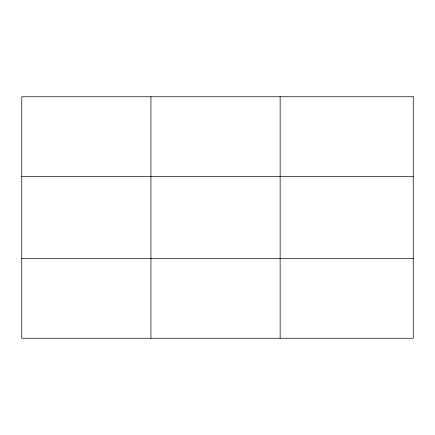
<?xml version="1.0" encoding="UTF-8"?>
<svg xmlns="http://www.w3.org/2000/svg" width="435" height="435" viewBox="0 0 435 435"><rect width="100%" height="100%" fill="white"/><g stroke="black" fill="none" stroke-linecap="round" stroke-linejoin="round"><path stroke-width="0.65" d="M150.945 338.245L150.945 96.755M280.14 338.245L280.14 96.755M21.75 176.447L413.25 176.447M21.75 258.553L413.25 258.553M413.25 96.755L413.25 338.245L21.75 338.245L21.75 96.755L413.25 96.755"/></g></svg>
